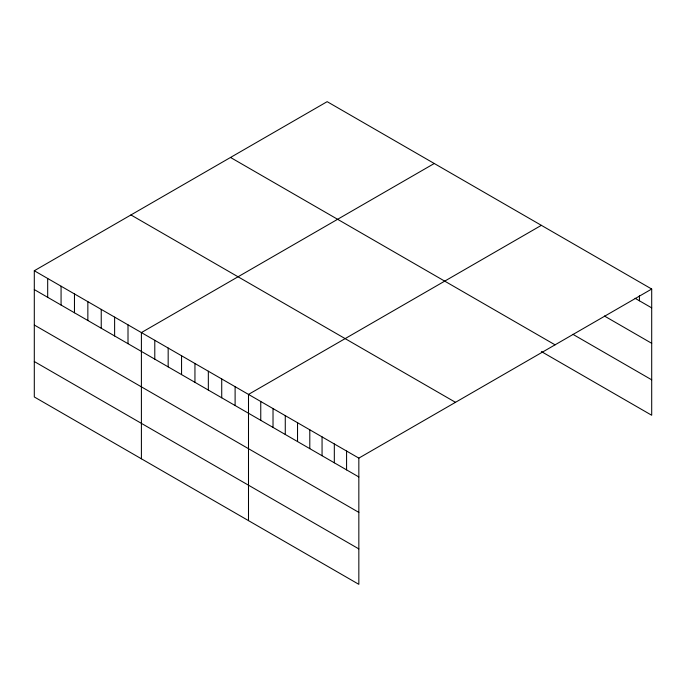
<?xml version="1.0" encoding="UTF-8"?>
<svg xmlns="http://www.w3.org/2000/svg" width="686" height="686" viewBox="0 0 686 686"><rect width="100%" height="100%" fill="white"/><g stroke="black" fill="none" stroke-linecap="round" stroke-linejoin="round"><path stroke-width="1.03" d="M34.3 270.747L358.838 458.119L358.838 584.335L34.3 396.962L34.3 270.747L327.162 101.665L651.7 289.038L651.7 415.253L541.357 351.549M434.255 163.5L141.402 332.581L141.402 458.797M541.357 225.334L248.495 394.416L248.495 520.631M358.838 458.119L651.7 289.038M635.065 298.273L651.7 307.877M604.409 316.006L651.7 343.309M572.887 334.314L651.7 379.821M230.513 157.463L555.06 344.835M130.94 214.95L455.487 402.322M34.3 289.586L358.838 476.959M34.3 325.018L358.838 512.391M34.3 361.531L358.838 548.903M639.438 295.563L639.438 300.802M346.576 451.036L346.576 469.884M334.322 443.962L334.322 462.801M322.06 436.879L322.06 455.727M309.798 429.805L309.798 448.644M297.535 422.73L297.535 441.57M285.273 415.647L285.273 434.487M273.019 408.573L273.019 427.412M260.757 401.49L260.757 420.329M235.109 386.681L235.109 405.52M221.724 378.955L221.724 397.794M208.338 371.229L208.338 390.068M194.944 363.494L194.944 382.334M181.558 355.768L181.558 374.607M168.173 348.042L168.173 366.881M154.787 340.307L154.787 359.147M128.008 324.855L128.008 343.695M114.622 317.121L114.622 335.96M101.236 309.395L101.236 328.234M87.851 301.66L87.851 320.508M74.465 293.934L74.465 312.773M61.071 286.208L61.071 305.047M47.686 278.473L47.686 297.321"/></g></svg>
